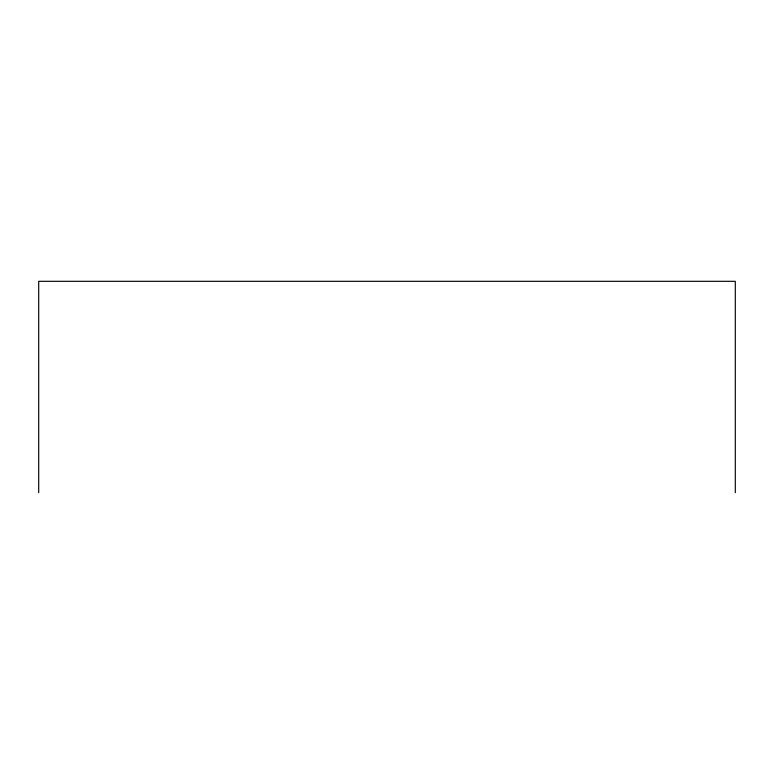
<?xml version="1.0" encoding="UTF-8"?>
<svg xmlns="http://www.w3.org/2000/svg" width="774" height="774" viewBox="0 0 774 774"><rect width="100%" height="100%" fill="white"/><g stroke="black" fill="none" stroke-linecap="round" stroke-linejoin="round"><path stroke-width="1.16" d="M735.3 492.69L735.3 281.31L38.7 281.31L38.7 492.69"/></g></svg>
